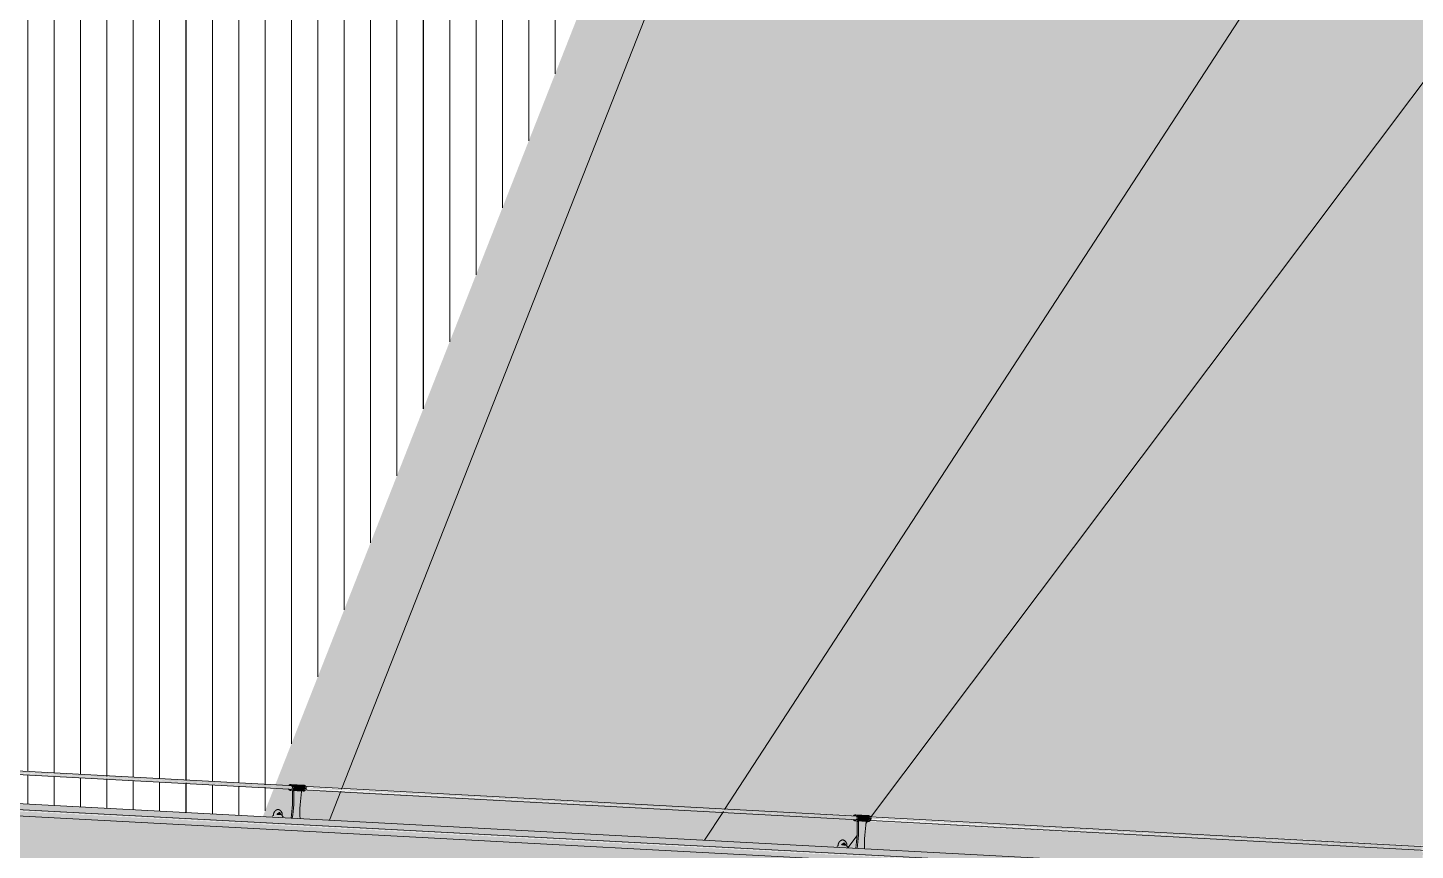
# Model space of a CAD drawing. Header units: millimetres. Extents: x -4612930 to -4329258, y -1064 to 30311.
# Drawn here: x -4526431 to -4523386, y 10840 to 12646 of the extents above; entities that cross this region are included whole.
import ezdxf

# ---------------------------------------------------------------- set-up
doc = ezdxf.new("R2010")
doc.units = ezdxf.units.MM
for name, color, linetype, lineweight in [('A-GENM', 13, 'Continuous', 5), ('A-WALL', 113, 'Continuous', 5), ('A-WALL-PATT', 111, 'Continuous', 5), ('Q-SPCQ', 91, 'Continuous', 5)]:
    doc.layers.add(name, color=color, linetype=linetype, lineweight=lineweight)

# ---------------------------------------------------------------- blocks, each defined once
blk = doc.blocks.new('Static Line_Sayfa_Metal Deck_Pan Mount - Up to 15 _ pitch - Max 2 Users-1848369-SOUTH WEST')
at = {"layer": 'Q-SPCQ'}
h = blk.add_hatch(color=256, dxfattribs=at)
h.paths.add_polyline_path([(-4517174.3, 10506.2), (-4517172.9, 10509.5), (-4517173, 10510.1), (-4518385, 10573.4), (-4518385.1, 10571.5), (-4517178.7, 10506.4)])
h.paths.add_polyline_path([(-4518413.7, 10573), (-4518412.2, 10575.9), (-4518412.3, 10577), (-4519624.4, 10640.2), (-4519624.4, 10638.3), (-4518418, 10573.3)])
h.paths.add_polyline_path([(-4519653, 10639.9), (-4519651.6, 10642.8), (-4519651.7, 10643.8), (-4520863.7, 10706.9), (-4520863.8, 10705.2), (-4519657.3, 10640.1)])
h.paths.add_polyline_path([(-4520892.3, 10706.7), (-4520890.9, 10709.6), (-4520891, 10710.6), (-4522103.1, 10773.7), (-4522103.1, 10772), (-4520896.7, 10706.9)])
h.paths.add_polyline_path([(-4522131.7, 10773.5), (-4522130.2, 10776.4), (-4522130.4, 10777.5), (-4523342.4, 10840.8), (-4523342.5, 10838.8), (-4522136, 10773.8)])
h.paths.add_polyline_path([(-4523371, 10840.4), (-4523369.6, 10843.3), (-4523369.7, 10844.3), (-4524581.7, 10907.7), (-4524581.8, 10905.7), (-4523375.4, 10840.6)])
h.paths.add_polyline_path([(-4524610.3, 10907.2), (-4524608.9, 10910.6), (-4524609, 10911.1), (-4525821.1, 10974.5), (-4525821.1, 10972.5), (-4524614.1, 10907.4)])
h.paths.add_polyline_path([(-4525849.7, 10974), (-4525848.2, 10977.3), (-4525848.4, 10978), (-4527060.4, 11041.3), (-4527060.5, 11039.3), (-4525854, 10974.3)])
h.paths.add_polyline_path([(-4527089, 11040.9), (-4527087.6, 11044.1), (-4527088.2, 11044.8), (-4528299.7, 11108.2), (-4528299.8, 11106.2), (-4527093.4, 11041.1)])
h.paths.add_polyline_path([(-4528328.4, 11107.7), (-4528326.9, 11110.8), (-4528327, 11111.7), (-4529539.1, 11175), (-4529539.1, 11173), (-4528332.7, 11107.9)])
h.paths.add_polyline_path([(-4529567.7, 11174.5), (-4529566.3, 11177.5), (-4529566.4, 11178.5), (-4530778.4, 11241.9), (-4530778.2, 11239.8), (-4529572, 11174.8)])
h = blk.add_hatch(color=256, dxfattribs=at)
h.paths.add_polyline_path([(-4517172.8, 10510.1), (-4517173.9, 10514.2), (-4518384.8, 10577.5), (-4518384.8, 10575.5), (-4517173, 10510.1)])
h.paths.add_polyline_path([(-4518412.2, 10576.9), (-4518413.2, 10581), (-4519624.2, 10644.3), (-4519624.1, 10642.3), (-4518412.3, 10577)])
h.paths.add_polyline_path([(-4519651.5, 10643.8), (-4519652.6, 10647.8), (-4520863.5, 10711.1), (-4520863.4, 10709.1), (-4519651.7, 10643.8)])
h.paths.add_polyline_path([(-4520890.8, 10710.6), (-4520891.9, 10714.7), (-4522102.8, 10778), (-4522102.8, 10776), (-4520891, 10710.6)])
h.paths.add_polyline_path([(-4522130.2, 10777.5), (-4522131.2, 10781.5), (-4523342.2, 10844.8), (-4523342.1, 10842.8), (-4522130.4, 10777.5)])
h.paths.add_polyline_path([(-4523369.5, 10844.3), (-4523370.6, 10848.4), (-4524581.5, 10911.7), (-4524581.5, 10909.7), (-4523369.7, 10844.3)])
h.paths.add_polyline_path([(-4524608.9, 10911.1), (-4524609.9, 10915.2), (-4525820.9, 10978.5), (-4525820.8, 10976.5), (-4524609, 10911.1)])
h.paths.add_polyline_path([(-4525848.2, 10978), (-4525849.2, 10982), (-4527060.2, 11045.1), (-4527060.1, 11043.3), (-4525848.4, 10978)])
h.paths.add_polyline_path([(-4527087.5, 11044.8), (-4527088.6, 11048.9), (-4528299.5, 11112), (-4528299.5, 11110.2), (-4527087.7, 11044.8)])
h.paths.add_polyline_path([(-4528326.9, 11111.6), (-4528327.9, 11115.7), (-4529538.9, 11178.9), (-4529538.8, 11177), (-4528327, 11111.7)])
h.paths.add_polyline_path([(-4529566.2, 11178.5), (-4529567.3, 11182.5), (-4530778.2, 11245.7), (-4530778.1, 11243.8), (-4529566.4, 11178.5)])
h = blk.add_hatch(color=256, dxfattribs=at)
h.paths.add_polyline_path([(-4525851.8, 10972.9), (-4525854, 10974.3), (-4525854, 10973.1)])
h.paths.add_polyline_path([(-4525849.2, 10982), (-4525854.8, 10983.5), (-4525853.3, 10982.2)])
for points in [[(-4525826.8, 10970.3), (-4525821, 10975.8), (-4525823, 10981.2), (-4525826.1, 10983.3), (-4525853.3, 10984.8), (-4525848.2, 10978.6), (-4525849.7, 10974), (-4525850.8, 10971.6), (-4525829.1, 10970.4)], [(-4525850.6, 10910.6), (-4525847.5, 10944.1), (-4525848.4, 10970.5), (-4525850.5, 10970.3), (-4525851.5, 10927.2), (-4525850.9, 10910.6)], [(-4525833.8, 10909.7), (-4525832.4, 10954.5), (-4525830.3, 10970.7), (-4525847.5, 10970.7), (-4525848.9, 10923.5), (-4525850.4, 10910.6), (-4525846.9, 10910.4)], [(-4525830.3, 10970.7), (-4525832.4, 10971.8), (-4525832.4, 10970.8)], [(-4525872.9, 10917.2), (-4525876.6, 10923), (-4525879, 10924.7), (-4525884.1, 10921.2), (-4525885.4, 10919.7), (-4525884.2, 10917.8), (-4525874, 10917.3)], [(-4525871.1, 10911.7), (-4525871.4, 10914), (-4525871.4, 10911.7)], [(-4524587.5, 10903.5), (-4524581.7, 10909.1), (-4524583.7, 10914.4), (-4524586.8, 10916.4), (-4524614, 10917.9), (-4524608.8, 10911.7), (-4524610.3, 10907.2), (-4524611.4, 10904.8), (-4524588.2, 10903.5)], [(-4524611.1, 10844.5), (-4524608.2, 10877.2), (-4524609, 10903.6), (-4524611.2, 10903.5), (-4524611.6, 10868.1), (-4524611.6, 10844.5)], [(-4524594.5, 10843.6), (-4524593, 10887.7), (-4524591, 10903.8), (-4524608.2, 10903.8), (-4524609.5, 10856.7), (-4524611, 10844.5), (-4524606.8, 10844.2)], [(-4524591, 10903.8), (-4524593, 10905), (-4524593, 10903.9)], [(-4524633.5, 10850.4), (-4524637.2, 10856.1), (-4524639.7, 10857.8), (-4524644.8, 10854.4), (-4524646.1, 10852.9), (-4524644.9, 10851), (-4524634.6, 10850.5)], [(-4524631.8, 10845.6), (-4524632.1, 10847.2), (-4524632.1, 10845.6)]]:
    blk.add_hatch(color=256, dxfattribs=at).paths.add_polyline_path(points)
h = blk.add_hatch(color=256, dxfattribs=at)
h.paths.add_polyline_path([(-4524612.5, 10906.1), (-4524614.7, 10907.4), (-4524614.1, 10906.2)])
h.paths.add_polyline_path([(-4524609.9, 10915.2), (-4524615.5, 10916.7), (-4524614, 10915.4)])
for p, q in [((-4530797.8, 11240.9), (-4517164.7, 10505.7)), ((-4517164.3, 10513.6), (-4530797.4, 11248.9)), ((-4525854, 10971.8), (-4525826.8, 10970.3)), ((-4525826.1, 10983.3), (-4525853.3, 10984.8)), ((-4525850.5, 10971.7), (-4525850.5, 10970.6)), ((-4525850.5, 10970.6), (-4525847.6, 10970.4)), ((-4525847.6, 10970.4), (-4525847.5, 10971.6)), ((-4525847.5, 10971.6), (-4525846.3, 10973.6)), ((-4525830.3, 10970.7), (-4525847.5, 10971.6)), ((-4525830.3, 10970.7), (-4525830.4, 10969.5)), ((-4525829.1, 10972.7), (-4525830.3, 10970.7)), ((-4525892.5, 10916.5), (-4525893.8, 10915.9)), ((-4525892, 10918.2), (-4525892.1, 10917.2)), ((-4525872.7, 10916.2), (-4525872.6, 10917.2)), ((-4525871.1, 10914.7), (-4525872.3, 10915.5)), ((-4524614.7, 10904.9), (-4524587.5, 10903.5)), ((-4524586.8, 10916.4), (-4524614, 10917.9)), ((-4524611.1, 10904.9), (-4524611.2, 10903.7)), ((-4524611.2, 10903.7), (-4524608.2, 10903.6)), ((-4524608.2, 10904.8), (-4524606.9, 10906.8)), ((-4524608.2, 10903.6), (-4524608.2, 10904.8)), ((-4524591, 10903.8), (-4524608.2, 10904.8)), ((-4524591, 10903.8), (-4524591.1, 10902.7)), ((-4524589.7, 10905.8), (-4524591, 10903.8)), ((-4524653.2, 10849.7), (-4524654.4, 10849)), ((-4524652.7, 10851.4), (-4524652.7, 10850.4)), ((-4524633.3, 10849.4), (-4524633.3, 10850.4)), ((-4524631.8, 10847.9), (-4524633, 10848.6))]:
    blk.add_line(p, q, dxfattribs=at)
at = {"layer": 'Q-SPCQ', "flags": 128}
for points in [[(-4525858.6, 10974), (-4525858.5, 10973.8), (-4525858.3, 10973.6), (-4525858.1, 10973.4), (-4525857.9, 10973.3), (-4525857.7, 10973.1), (-4525857.5, 10972.9), (-4525857.2, 10972.8), (-4525857, 10972.6), (-4525856.8, 10972.5), (-4525856.5, 10972.4), (-4525856.3, 10972.3), (-4525856, 10972.2), (-4525855.8, 10972.1), (-4525855.5, 10972), (-4525855.2, 10971.9), (-4525855, 10971.9), (-4525854.7, 10971.8), (-4525854.4, 10971.8), (-4525854.2, 10971.8), (-4525854, 10971.8)], [(-4525853.3, 10984.8), (-4525853.6, 10984.8), (-4525853.9, 10984.8), (-4525854.2, 10984.7), (-4525854.4, 10984.7), (-4525854.7, 10984.7), (-4525855, 10984.6), (-4525855.2, 10984.6), (-4525855.5, 10984.5), (-4525855.8, 10984.4), (-4525856, 10984.3), (-4525856.3, 10984.2), (-4525856.5, 10984.1), (-4525856.7, 10984), (-4525857, 10983.9), (-4525857.2, 10983.8), (-4525857.4, 10983.6), (-4525857.6, 10983.5), (-4525857.9, 10983.3), (-4525858.1, 10983.1), (-4525858.2, 10982.9)], [(-4525826.8, 10970.3), (-4525826.5, 10970.3), (-4525826.2, 10970.3), (-4525826, 10970.3), (-4525825.7, 10970.3), (-4525825.4, 10970.4), (-4525825.2, 10970.4), (-4525824.9, 10970.5), (-4525824.6, 10970.5), (-4525824.4, 10970.6), (-4525824.1, 10970.7), (-4525823.9, 10970.8), (-4525823.6, 10970.9), (-4525823.4, 10971), (-4525823.2, 10971.2), (-4525822.9, 10971.3), (-4525822.7, 10971.4), (-4525822.5, 10971.6), (-4525822.3, 10971.8), (-4525822.1, 10971.9), (-4525821.9, 10972.1), (-4525821.7, 10972.3), (-4525821.5, 10972.5), (-4525821.4, 10972.7), (-4525821.2, 10972.9), (-4525821, 10973.1), (-4525820.9, 10973.3), (-4525820.8, 10973.5), (-4525820.6, 10973.7), (-4525820.5, 10974), (-4525820.4, 10974.2), (-4525820.3, 10974.4), (-4525820.2, 10974.7), (-4525820.1, 10974.9), (-4525820.1, 10975.1), (-4525820, 10975.4), (-4525820, 10975.6), (-4525819.9, 10975.9), (-4525819.9, 10976.1), (-4525819.9, 10976.4), (-4525819.9, 10976.6), (-4525819.9, 10976.9), (-4525819.9, 10977.1), (-4525819.9, 10977.4), (-4525819.9, 10977.6), (-4525820, 10977.9), (-4525820, 10978.1), (-4525820.1, 10978.4), (-4525820.1, 10978.6), (-4525820.2, 10978.9), (-4525820.3, 10979.1), (-4525820.4, 10979.3), (-4525820.5, 10979.6), (-4525820.6, 10979.8), (-4525820.7, 10980), (-4525820.9, 10980.2), (-4525821, 10980.5), (-4525821.2, 10980.7), (-4525821.3, 10980.9), (-4525821.5, 10981.1), (-4525821.7, 10981.3), (-4525821.9, 10981.4), (-4525822.1, 10981.6), (-4525822.3, 10981.8), (-4525822.5, 10982), (-4525822.7, 10982.1), (-4525822.9, 10982.3), (-4525823.1, 10982.4), (-4525823.4, 10982.5), (-4525823.6, 10982.7), (-4525823.9, 10982.8), (-4525824.1, 10982.9), (-4525824.4, 10983), (-4525824.6, 10983), (-4525824.9, 10983.1), (-4525825.2, 10983.2), (-4525825.4, 10983.2), (-4525825.7, 10983.2), (-4525826, 10983.3), (-4525826.1, 10983.3)], [(-4525894.2, 10915.2), (-4525894.2, 10915.2), (-4525894.2, 10915.3), (-4525894.2, 10915.3), (-4525894.2, 10915.3), (-4525894.2, 10915.4), (-4525894.2, 10915.4), (-4525894.2, 10915.4), (-4525894.2, 10915.4), (-4525894.1, 10915.5), (-4525894.1, 10915.5), (-4525894.1, 10915.5), (-4525894.1, 10915.6), (-4525894.1, 10915.6), (-4525894.1, 10915.6), (-4525894, 10915.6), (-4525894, 10915.7), (-4525894, 10915.7), (-4525894, 10915.7), (-4525894, 10915.7), (-4525893.9, 10915.8), (-4525893.9, 10915.8), (-4525893.9, 10915.8), (-4525893.9, 10915.8), (-4525893.8, 10915.8), (-4525893.8, 10915.9), (-4525893.8, 10915.9)], [(-4525892.5, 10916.5), (-4525892.5, 10916.5), (-4525892.5, 10916.6), (-4525892.4, 10916.6), (-4525892.4, 10916.6), (-4525892.4, 10916.6), (-4525892.3, 10916.6), (-4525892.3, 10916.7), (-4525892.3, 10916.7), (-4525892.3, 10916.7), (-4525892.3, 10916.7), (-4525892.2, 10916.8), (-4525892.2, 10916.8), (-4525892.2, 10916.8), (-4525892.2, 10916.8), (-4525892.2, 10916.9), (-4525892.1, 10916.9), (-4525892.1, 10916.9), (-4525892.1, 10917), (-4525892.1, 10917), (-4525892.1, 10917), (-4525892.1, 10917), (-4525892.1, 10917.1), (-4525892.1, 10917.1), (-4525892.1, 10917.1), (-4525892.1, 10917.2), (-4525892.1, 10917.2)], [(-4525892, 10918.2), (-4525892, 10918.8), (-4525891.9, 10919.3), (-4525891.8, 10919.8), (-4525891.7, 10920.3), (-4525891.6, 10920.8), (-4525891.5, 10921.3), (-4525891.3, 10921.7), (-4525891.1, 10922.2), (-4525890.9, 10922.7), (-4525890.7, 10923.2), (-4525890.5, 10923.6), (-4525890.3, 10924.1), (-4525890, 10924.5), (-4525889.7, 10924.9), (-4525889.4, 10925.3), (-4525889.1, 10925.7), (-4525888.7, 10926.1), (-4525888.4, 10926.5), (-4525888, 10926.9), (-4525887.6, 10927.2), (-4525887.3, 10927.5), (-4525886.9, 10927.8), (-4525886.4, 10928.1), (-4525886, 10928.4), (-4525885.6, 10928.7), (-4525885.1, 10928.9), (-4525884.7, 10929.2), (-4525884.2, 10929.4), (-4525883.7, 10929.6), (-4525883.2, 10929.7), (-4525882.7, 10929.9), (-4525882.2, 10930), (-4525881.7, 10930.1), (-4525881.7, 10930.1)], [(-4525881.7, 10930.1), (-4525881.2, 10930), (-4525880.7, 10929.8), (-4525880.2, 10929.6), (-4525879.8, 10929.4), (-4525879.3, 10929.1), (-4525878.9, 10928.9), (-4525878.4, 10928.6), (-4525878, 10928.3), (-4525877.6, 10928), (-4525877.2, 10927.7), (-4525876.8, 10927.4), (-4525876.4, 10927), (-4525876.1, 10926.7), (-4525875.7, 10926.3), (-4525875.4, 10925.9), (-4525875.1, 10925.5), (-4525874.8, 10925.1), (-4525874.5, 10924.6), (-4525874.3, 10924.2), (-4525874, 10923.7), (-4525873.8, 10923.3), (-4525873.6, 10922.8), (-4525873.4, 10922.3), (-4525873.2, 10921.8), (-4525873.1, 10921.4), (-4525873, 10920.9), (-4525872.9, 10920.4), (-4525872.8, 10919.9), (-4525872.7, 10919.4), (-4525872.6, 10918.8), (-4525872.6, 10918.3), (-4525872.6, 10917.8), (-4525872.6, 10917.3), (-4525872.6, 10917.2)], [(-4525872.7, 10916.2), (-4525872.7, 10916.2), (-4525872.7, 10916.1), (-4525872.7, 10916.1), (-4525872.7, 10916.1), (-4525872.7, 10916), (-4525872.7, 10916), (-4525872.7, 10916), (-4525872.7, 10915.9), (-4525872.6, 10915.9), (-4525872.6, 10915.9), (-4525872.6, 10915.8), (-4525872.6, 10915.8), (-4525872.6, 10915.8), (-4525872.6, 10915.8), (-4525872.6, 10915.7), (-4525872.5, 10915.7), (-4525872.5, 10915.7), (-4525872.5, 10915.6), (-4525872.5, 10915.6), (-4525872.5, 10915.6), (-4525872.4, 10915.6), (-4525872.4, 10915.5), (-4525872.4, 10915.5), (-4525872.4, 10915.5), (-4525872.3, 10915.5), (-4525872.3, 10915.5)], [(-4525871.1, 10914.7), (-4525871.1, 10914.7), (-4525871.1, 10914.7), (-4525871, 10914.6), (-4525871, 10914.6), (-4525871, 10914.6), (-4525871, 10914.6), (-4525870.9, 10914.5), (-4525870.9, 10914.5), (-4525870.9, 10914.5), (-4525870.9, 10914.5), (-4525870.9, 10914.4), (-4525870.9, 10914.4), (-4525870.8, 10914.4), (-4525870.8, 10914.4), (-4525870.8, 10914.3), (-4525870.8, 10914.3), (-4525870.8, 10914.3), (-4525870.8, 10914.2), (-4525870.8, 10914.2), (-4525870.8, 10914.2), (-4525870.8, 10914.1), (-4525870.8, 10914.1), (-4525870.7, 10914.1), (-4525870.7, 10914), (-4525870.7, 10914), (-4525870.7, 10914)], [(-4524619.3, 10907.1), (-4524619.1, 10907), (-4524618.9, 10906.8), (-4524618.7, 10906.6), (-4524618.5, 10906.4), (-4524618.3, 10906.3), (-4524618.1, 10906.1), (-4524617.9, 10905.9), (-4524617.7, 10905.8), (-4524617.4, 10905.7), (-4524617.2, 10905.6), (-4524616.9, 10905.5), (-4524616.7, 10905.4), (-4524616.4, 10905.3), (-4524616.2, 10905.2), (-4524615.9, 10905.1), (-4524615.6, 10905.1), (-4524615.4, 10905), (-4524615.1, 10905), (-4524614.8, 10904.9), (-4524614.7, 10904.9)], [(-4524614, 10917.9), (-4524614.3, 10917.9), (-4524614.6, 10917.9), (-4524614.8, 10917.9), (-4524615.1, 10917.9), (-4524615.4, 10917.8), (-4524615.6, 10917.8), (-4524615.9, 10917.7), (-4524616.2, 10917.7), (-4524616.4, 10917.6), (-4524616.7, 10917.5), (-4524616.9, 10917.4), (-4524617.2, 10917.3), (-4524617.4, 10917.2), (-4524617.6, 10917.1), (-4524617.9, 10916.9), (-4524618.1, 10916.8), (-4524618.3, 10916.6), (-4524618.5, 10916.5), (-4524618.7, 10916.3), (-4524618.9, 10916.1)], [(-4524587.5, 10903.5), (-4524587.2, 10903.5), (-4524586.9, 10903.5), (-4524586.6, 10903.5), (-4524586.4, 10903.5), (-4524586.1, 10903.5), (-4524585.8, 10903.6), (-4524585.6, 10903.6), (-4524585.3, 10903.7), (-4524585, 10903.8), (-4524584.8, 10903.9), (-4524584.5, 10904), (-4524584.3, 10904.1), (-4524584, 10904.2), (-4524583.8, 10904.3), (-4524583.6, 10904.5), (-4524583.4, 10904.6), (-4524583.1, 10904.8), (-4524582.9, 10904.9), (-4524582.7, 10905.1), (-4524582.5, 10905.3), (-4524582.4, 10905.4), (-4524582.2, 10905.6), (-4524582, 10905.8), (-4524581.9, 10906), (-4524581.7, 10906.2), (-4524581.6, 10906.5), (-4524581.4, 10906.7), (-4524581.3, 10906.9), (-4524581.2, 10907.1), (-4524581.1, 10907.4), (-4524581, 10907.6), (-4524580.9, 10907.8), (-4524580.8, 10908.1), (-4524580.7, 10908.3), (-4524580.7, 10908.5), (-4524580.6, 10908.8), (-4524580.6, 10909), (-4524580.6, 10909.3), (-4524580.5, 10909.5), (-4524580.5, 10909.8), (-4524580.5, 10910), (-4524580.5, 10910.3), (-4524580.6, 10910.5), (-4524580.6, 10910.8), (-4524580.6, 10911), (-4524580.7, 10911.3), (-4524580.7, 10911.5), (-4524580.8, 10911.8), (-4524580.9, 10912), (-4524581, 10912.3), (-4524581.1, 10912.5), (-4524581.2, 10912.7), (-4524581.3, 10913), (-4524581.4, 10913.2), (-4524581.5, 10913.4), (-4524581.7, 10913.6), (-4524581.8, 10913.8), (-4524582, 10914), (-4524582.2, 10914.2), (-4524582.3, 10914.4), (-4524582.5, 10914.6), (-4524582.7, 10914.8), (-4524582.9, 10915), (-4524583.1, 10915.1), (-4524583.3, 10915.3), (-4524583.6, 10915.4), (-4524583.8, 10915.6), (-4524584, 10915.7), (-4524584.3, 10915.8), (-4524584.5, 10915.9), (-4524584.8, 10916), (-4524585, 10916.1), (-4524585.3, 10916.2), (-4524585.5, 10916.3), (-4524585.8, 10916.3), (-4524586.1, 10916.4), (-4524586.4, 10916.4), (-4524586.6, 10916.4), (-4524586.8, 10916.4)], [(-4524654.9, 10848.4), (-4524654.9, 10848.4), (-4524654.9, 10848.4), (-4524654.9, 10848.5), (-4524654.9, 10848.5), (-4524654.9, 10848.5), (-4524654.8, 10848.5), (-4524654.8, 10848.6), (-4524654.8, 10848.6), (-4524654.8, 10848.6), (-4524654.8, 10848.7), (-4524654.8, 10848.7), (-4524654.8, 10848.7), (-4524654.7, 10848.8), (-4524654.7, 10848.8), (-4524654.7, 10848.8), (-4524654.7, 10848.8), (-4524654.7, 10848.9), (-4524654.6, 10848.9), (-4524654.6, 10848.9), (-4524654.6, 10848.9), (-4524654.6, 10849), (-4524654.5, 10849), (-4524654.5, 10849), (-4524654.5, 10849), (-4524654.5, 10849), (-4524654.4, 10849)], [(-4524653.2, 10849.7), (-4524653.1, 10849.7), (-4524653.1, 10849.7), (-4524653.1, 10849.7), (-4524653.1, 10849.8), (-4524653, 10849.8), (-4524653, 10849.8), (-4524653, 10849.8), (-4524653, 10849.8), (-4524652.9, 10849.9), (-4524652.9, 10849.9), (-4524652.9, 10849.9), (-4524652.9, 10849.9), (-4524652.9, 10850), (-4524652.8, 10850), (-4524652.8, 10850), (-4524652.8, 10850.1), (-4524652.8, 10850.1), (-4524652.8, 10850.1), (-4524652.8, 10850.1), (-4524652.8, 10850.2), (-4524652.7, 10850.2), (-4524652.7, 10850.2), (-4524652.7, 10850.3), (-4524652.7, 10850.3), (-4524652.7, 10850.3), (-4524652.7, 10850.4)], [(-4524652.7, 10851.4), (-4524652.6, 10851.9), (-4524652.6, 10852.4), (-4524652.5, 10852.9), (-4524652.4, 10853.4), (-4524652.3, 10853.9), (-4524652.1, 10854.4), (-4524652, 10854.9), (-4524651.8, 10855.4), (-4524651.6, 10855.9), (-4524651.4, 10856.3), (-4524651.2, 10856.8), (-4524650.9, 10857.2), (-4524650.6, 10857.7), (-4524650.4, 10858.1), (-4524650.1, 10858.5), (-4524649.7, 10858.9), (-4524649.4, 10859.3), (-4524649.1, 10859.7), (-4524648.7, 10860), (-4524648.3, 10860.4), (-4524647.9, 10860.7), (-4524647.5, 10861), (-4524647.1, 10861.3), (-4524646.7, 10861.6), (-4524646.2, 10861.9), (-4524645.8, 10862.1), (-4524645.3, 10862.3), (-4524644.9, 10862.5), (-4524644.4, 10862.7), (-4524643.9, 10862.9), (-4524643.4, 10863), (-4524642.9, 10863.2), (-4524642.4, 10863.3), (-4524642.3, 10863.3)], [(-4524642.3, 10863.3), (-4524641.8, 10863.1), (-4524641.4, 10863), (-4524640.9, 10862.8), (-4524640.4, 10862.5), (-4524640, 10862.3), (-4524639.5, 10862.1), (-4524639.1, 10861.8), (-4524638.7, 10861.5), (-4524638.3, 10861.2), (-4524637.9, 10860.9), (-4524637.5, 10860.5), (-4524637.1, 10860.2), (-4524636.7, 10859.8), (-4524636.4, 10859.4), (-4524636.1, 10859), (-4524635.8, 10858.6), (-4524635.5, 10858.2), (-4524635.2, 10857.8), (-4524634.9, 10857.4), (-4524634.7, 10856.9), (-4524634.5, 10856.4), (-4524634.3, 10856), (-4524634.1, 10855.5), (-4524633.9, 10855), (-4524633.8, 10854.5), (-4524633.6, 10854), (-4524633.5, 10853.5), (-4524633.4, 10853), (-4524633.4, 10852.5), (-4524633.3, 10852), (-4524633.3, 10851.5), (-4524633.3, 10851), (-4524633.3, 10850.5), (-4524633.3, 10850.4)], [(-4524633.3, 10849.4), (-4524633.3, 10849.3), (-4524633.3, 10849.3), (-4524633.3, 10849.3), (-4524633.3, 10849.2), (-4524633.3, 10849.2), (-4524633.3, 10849.2), (-4524633.3, 10849.1), (-4524633.3, 10849.1), (-4524633.3, 10849.1), (-4524633.3, 10849), (-4524633.3, 10849), (-4524633.3, 10849), (-4524633.3, 10848.9), (-4524633.2, 10848.9), (-4524633.2, 10848.9), (-4524633.2, 10848.9), (-4524633.2, 10848.8), (-4524633.2, 10848.8), (-4524633.1, 10848.8), (-4524633.1, 10848.8), (-4524633.1, 10848.7), (-4524633.1, 10848.7), (-4524633.1, 10848.7), (-4524633, 10848.7), (-4524633, 10848.7), (-4524633, 10848.6)], [(-4524631.8, 10847.9), (-4524631.8, 10847.8), (-4524631.7, 10847.8), (-4524631.7, 10847.8), (-4524631.7, 10847.8), (-4524631.7, 10847.8), (-4524631.6, 10847.7), (-4524631.6, 10847.7), (-4524631.6, 10847.7), (-4524631.6, 10847.7), (-4524631.6, 10847.6), (-4524631.5, 10847.6), (-4524631.5, 10847.6), (-4524631.5, 10847.5), (-4524631.5, 10847.5), (-4524631.5, 10847.5), (-4524631.5, 10847.5), (-4524631.5, 10847.4), (-4524631.4, 10847.4), (-4524631.4, 10847.4), (-4524631.4, 10847.3), (-4524631.4, 10847.3), (-4524631.4, 10847.3), (-4524631.4, 10847.2), (-4524631.4, 10847.2), (-4524631.4, 10847.2), (-4524631.4, 10847.1)]]:
    blk.add_lwpolyline(points, dxfattribs=at)
at = {"layer": 'Q-SPCQ'}
for centre, major_axis, ratio, start_param, end_param in [((-4525855.1, 10978.3), (0.28, 5.21), 0.976595, 2.342536, 3.143148), ((-4525855.1, 10978.3), (0.28, 5.21), 0.976595, 0.001555, 0.794638), ((-4525855.1, 10978.3), (0.28, 5.21), 0.976595, 3.143148, 4.190345), ((-4525855.1, 10978.3), (0.28, 5.21), 0.976595, 5.237543, 6.28474), ((-4525865.6, 10940.3), (3.7, 69.9), 0.215086, 4.285573, 5.170829), ((-4525855.1, 10978.3), (0.28, 5.21), 0.976595, 4.312322, 5.114907), ((-4525862.7, 10940.2), (3.7, 69.9), 0.215086, 4.285526, 5.170829), ((-4525818.5, 10937.8), (3.7, 69.9), 0.215086, 1.111671, 1.996833), ((-4525825, 10976.7), (0.28, 5.21), 0.976595, 4.312322, 5.114907), ((-4524615.8, 10911.5), (0.28, 5.21), 0.976595, 2.435211, 3.143148), ((-4524615.8, 10911.5), (0.28, 5.21), 0.976595, 0.001555, 0.702697), ((-4524615.8, 10911.5), (0.28, 5.21), 0.976595, 3.143148, 6.28474), ((-4524626.3, 10873.5), (3.7, 69.9), 0.215086, 4.29593, 5.170829), ((-4524623.4, 10873.4), (3.7, 69.9), 0.215086, 4.295883, 5.170829), ((-4524579.2, 10871), (3.7, 69.9), 0.215086, 1.111671, 1.986477), ((-4524585.7, 10909.9), (0.28, 5.21), 0.976595, 4.190345, 5.237543)]:
    blk.add_ellipse(centre, major_axis=major_axis, ratio=ratio, start_param=start_param, end_param=end_param, dxfattribs=at)
blk = doc.blocks.new('Generic Models 20 - Generic Models 13-2246191-SOUTH WEST')
at = {"layer": 'A-GENM'}
h = blk.add_hatch(color=256, dxfattribs=at)
h.paths.add_polyline_path([(-4524631.7, 10845.6), (-4524611.2, 10872.8), (-4524608.2, 10901.1), (-4524609.8, 10904.7), (-4524616, 10906.3), (-4524620.3, 10907.7), (-4524906.1, 10923.1), (-4524945.7, 10862.3), (-4524631.8, 10845.6)])
h.paths.add_polyline_path([(-4524633.5, 10850.4), (-4524645.7, 10853), (-4524636.8, 10855.9), (-4524634.4, 10853.4)])
h.paths.add_polyline_path([(-4524591.6, 10898.9), (-4524588.2, 10903.5), (-4524591.3, 10901.4)])
h.paths.add_polyline_path([(-4524580.6, 10913.6), (-4522475.1, 13715.8), (-4522474.7, 14656.4), (-4524901, 10930.9), (-4524612.2, 10916.7), (-4524614, 10917.9), (-4524583.7, 10914.4), (-4524581.5, 10913.7)])
h.paths.add_polyline_path([(-4521794.8, 15445.3), (-4521175.5, 15445.3), (-4520833.9, 15900), (-4521664.7, 15900), (-4521960.9, 15445.3)])
h.paths.add_polyline_path([(-4532655.1, 15581.3), (-4532663.8, 15899.9), (-4532793.9, 15899.9), (-4532781.8, 15592.5), (-4532656.4, 15581.4)])
h = blk.add_hatch(color=256, dxfattribs=at)
h.paths.add_polyline_path([(-4524945.7, 10862.3), (-4524906.1, 10923.1), (-4525744.9, 10968.4), (-4525768.1, 10906.2), (-4524959.3, 10863)])
h.paths.add_polyline_path([(-4524901, 10930.9), (-4522474.7, 14656.4), (-4522474.4, 15445.3), (-4521960.9, 15445.3), (-4521664.7, 15900), (-4523804.3, 15900), (-4525741.8, 10976.2), (-4524901.8, 10930.9)])
h.paths.add_polyline_path([(-4532375.8, 15556.6), (-4532378.3, 15900.2), (-4532663.8, 15899.9), (-4532655.1, 15581.3), (-4532378.3, 15556.8)])
h = blk.add_hatch(color=256, dxfattribs=at)
h.paths.add_polyline_path([(-4525769.3, 10906.3), (-4525744.9, 10968.4), (-4525825.3, 10971.1), (-4525830.6, 10968.3), (-4525834, 10922.7), (-4525833.6, 10909.7), (-4525777.3, 10906.7)])
h.paths.add_polyline_path([(-4525853.5, 10910.8), (-4525850.6, 10939.5), (-4525847.5, 10967.9), (-4525849.1, 10971.5), (-4525855.4, 10973.1), (-4525859.6, 10974.6), (-4525891.6, 10974.7), (-4525915.4, 10914.1), (-4525853.8, 10910.8)])
h.paths.add_polyline_path([(-4525872.9, 10917.2), (-4525885, 10919.9), (-4525876.2, 10922.7), (-4525873.7, 10920.2)])
h.paths.add_polyline_path([(-4525741.8, 10976.2), (-4523804.3, 15900), (-4523953.4, 15900), (-4523990.2, 15806.6), (-4523908, 15806.6), (-4523963.7, 15665.5), (-4523993.8, 15651.2), (-4524051.4, 15651.2), (-4525887.9, 10984.1), (-4525851.5, 10983.5), (-4525853.3, 10984.8), (-4525823, 10981.2), (-4525817.6, 10980.3)])
h = blk.add_hatch(color=256, dxfattribs=at)
h.paths.add_polyline_path([(-4522941.9, 10755.4), (-4522866.3, 10813.1), (-4523346.6, 10837.4), (-4523351.7, 10836.6), (-4523355.3, 10789), (-4523354.9, 10777.4), (-4522945.6, 10755.6)])
h.paths.add_polyline_path([(-4523374.6, 10778.5), (-4523371.9, 10805.9), (-4523368.9, 10834.3), (-4523370.4, 10837.8), (-4523376.9, 10839.6), (-4523381, 10840.9), (-4524586, 10904.2), (-4524591.6, 10898.9), (-4524594.7, 10855.9), (-4524593, 10843.5), (-4523375.1, 10778.5)])
h.paths.add_polyline_path([(-4523394.2, 10783.6), (-4523405.9, 10786.4), (-4523397.5, 10789), (-4523395, 10786.6)])
h.paths.add_polyline_path([(-4522856.5, 10820.6), (-4520528.4, 12600), (-4520368.2, 15902.2), (-4520832.7, 15901.6), (-4521175.5, 15445.3), (-4520679.7, 15445.3), (-4520680.7, 13042.4), (-4522475.3, 13042.4), (-4522475.1, 13715.8), (-4524580.6, 10913.6), (-4523372.9, 10849.9), (-4523374.7, 10851.1), (-4523344.3, 10847.5), (-4523339, 10846.6), (-4522907.9, 10823.4)])
h.paths.add_polyline_path([(-4524614.1, 10844.6), (-4524612.5, 10871.2), (-4524631.7, 10845.6), (-4524614.1, 10844.6)])
for p, q in [((-4523804.3, 15900), (-4525742.4, 10974.8)), ((-4522474.7, 14656.4), (-4524901.8, 10929.7)), ((-4524901.8, 10929.7), (-4522474.7, 14656.4)), ((-4524581.5, 10912.4), (-4522475.1, 13715.8)), ((-4522475.1, 13715.8), (-4524581.5, 10912.4)), ((-4525744.3, 10969.8), (-4525769.3, 10906.3)), ((-4524904.5, 10925.5), (-4524945.7, 10862.3)), ((-4524945.7, 10862.3), (-4524904.5, 10925.5)), ((-4524591.6, 10898.9), (-4524588.1, 10903.6)), ((-4524588.1, 10903.6), (-4524591.6, 10898.9)), ((-4524631.7, 10845.6), (-4524611.2, 10872.8)), ((-4524611.2, 10872.8), (-4524631.7, 10845.6))]:
    blk.add_line(p, q, dxfattribs=at)
blk = doc.blocks.new('GT01 - GT01-2642391-SOUTH WEST')
at = {"layer": 'A-GENM'}
for points in [[(-4499486.7, 9490.4), (-4499488.2, 9503.4), (-4531173.5, 11194.8), (-4531174.6, 10998.7), (-4531009.9, 11000.9), (-4530823.7, 11155.5), (-4530827.1, 11160.4), (-4530829, 11158.9), (-4530847.7, 11164.5), (-4499488.2, 9490.5)], [(-4499321.8, 9307.9), (-4499139.3, 9457.9), (-4530826.2, 11149.3), (-4531008.7, 10999.3), (-4499481.8, 9316.4)], [(-4499141.7, 9469.5), (-4499160.8, 9473), (-4530847.7, 11164.5), (-4530828.6, 11160.9), (-4499328.9, 9479.5)], [(-4499139.3, 9457.9), (-4499136.8, 9462), (-4499138.9, 9468.1), (-4499141.7, 9469.5), (-4530825.8, 11159.5), (-4530823.7, 11155.1), (-4530822.4, 11149.1), (-4499141.7, 9458)]]:
    blk.add_hatch(color=256, dxfattribs=at).paths.add_polyline_path(points)
for p, q in [((-4499486.6, 9503.3), (-4531173.5, 11194.8)), ((-4499160.8, 9473), (-4530847.7, 11164.5)), ((-4499139.3, 9457.9), (-4530826.2, 11149.3))]:
    blk.add_line(p, q, dxfattribs=at)

msp = doc.modelspace()

# ---------------------------------------------------------------- hatches: boundary and pattern name
at = {"layer": 'A-WALL-PATT'}
h = msp.add_hatch(dxfattribs=at)
h.set_pattern_fill('FP_78', color=256, style=0, pattern_type=2)
h.set_pattern_definition([(90, (-4526604.89, 5200), (-57.825, 4e-15), [])])
h.paths.add_polyline_path([(-4526431.2, 10941.6), (-4526431.2, 11005.4), (-4526604.9, 11014.8), (-4526604.9, 10950.9), (-4526561.5, 10948.6)])
h.paths.add_polyline_path([(-4526431.2, 11013.4), (-4526431.2, 15651.2), (-4526604.9, 15651.2), (-4526604.9, 11022.8), (-4526561.5, 11020.4)])
h.paths.add_polyline_path([(-4526604.9, 15806.6), (-4526431.2, 15806.6), (-4526431.2, 15900), (-4526604.9, 15900), (-4526604.9, 15856.6)])
h = msp.add_hatch(dxfattribs=at)
h.set_pattern_fill('FP_77', color=256, style=0, pattern_type=2)
h.set_pattern_definition([(90, (-4526431.24, 5200), (-57.825, 4e-15), [])])
h.paths.add_polyline_path([(-4526257.6, 10932.3), (-4526257.6, 10996), (-4526431.2, 11005.4), (-4526431.2, 10941.6), (-4526380.4, 10938.9)])
h.paths.add_polyline_path([(-4526257.6, 11004), (-4526257.6, 15651.2), (-4526431.2, 15651.2), (-4526431.2, 11013.4), (-4526380.4, 11010.7)])
h.paths.add_polyline_path([(-4526257.6, 15806.6), (-4526257.6, 15900), (-4526431.2, 15899.7), (-4526431.2, 15806.6)])
h = msp.add_hatch(dxfattribs=at)
h.set_pattern_fill('FP_76', color=256, style=0, pattern_type=2)
h.set_pattern_definition([(90, (-4526257.593, 5200), (-57.825, 4e-15), [])])
h.paths.add_polyline_path([(-4526083.9, 10923.1), (-4526083.9, 10986.7), (-4526257.6, 10996), (-4526257.6, 10932.3), (-4526167.6, 10927.5)])
h.paths.add_polyline_path([(-4526083.9, 10994.7), (-4526083.9, 15651.2), (-4526257.6, 15651.2), (-4526257.6, 11004), (-4526167.6, 10999.2)])
h.paths.add_polyline_path([(-4526257.6, 15806.6), (-4526083.9, 15806.6), (-4526083.9, 15900), (-4526257.6, 15897.8), (-4526257.6, 15856.6)])
h = msp.add_hatch(dxfattribs=at)
h.set_pattern_fill('FP_75', color=256, style=0, pattern_type=2)
h.set_pattern_definition([(90, (-4526083.943, 5200), (-57.825, 4e-15), [])])
h.paths.add_polyline_path([(-4525915.4, 10914.1), (-4525910.3, 10927.2), (-4525910.3, 10977.3), (-4526083.9, 10986.7), (-4526083.9, 10923.1), (-4525937.4, 10915.3)])
h.paths.add_polyline_path([(-4525910.3, 10985.3), (-4525910.3, 15651.2), (-4526083.9, 15651.2), (-4526083.9, 10994.7), (-4525937.4, 10986.8)])
h.paths.add_polyline_path([(-4525910.3, 15806.6), (-4525910.3, 15900), (-4526083.9, 15900), (-4526083.9, 15806.6)])
h = msp.add_hatch(dxfattribs=at)
h.set_pattern_fill('FP_74', color=256, style=0, pattern_type=2)
h.set_pattern_definition([(90, (-4525910.294, 5200), (-57.825, 4e-15), [])])
h.paths.add_polyline_path([(-4525910.3, 10927.2), (-4525891, 10976.3), (-4525910.3, 10977.3)])
h.paths.add_polyline_path([(-4525887.9, 10984.1), (-4525736.6, 11368.4), (-4525736.6, 15651.2), (-4525910.3, 15651.2), (-4525910.3, 10985.3), (-4525899.8, 10984.8)])
h.paths.add_polyline_path([(-4525910.3, 15806.6), (-4525736.6, 15806.6), (-4525736.6, 15900), (-4525910.3, 15900), (-4525910.3, 15853.4)])
h = msp.add_hatch(dxfattribs=at)
h.set_pattern_fill('FP_73', color=256, style=0, pattern_type=2)
h.set_pattern_definition([(90, (-4525736.644, 5200), (-57.825, 4e-15), [])])
h.paths.add_polyline_path([(-4525736.6, 11368.4), (-4525563, 11809.7), (-4525563, 15651.2), (-4525736.6, 15651.2), (-4525736.6, 11539.7)])
h.paths.add_polyline_path([(-4525707.3, 15806.6), (-4525563, 15806.6), (-4525563, 15900), (-4525736.6, 15900), (-4525736.6, 15806.6)])
h = msp.add_hatch(dxfattribs=at)
h.set_pattern_fill('FP_72', color=256, style=0, pattern_type=2)
h.set_pattern_definition([(90, (-4525562.995, 5200), (-57.825, 4e-15), [])])
h.paths.add_polyline_path([(-4525563, 11809.7), (-4525389.3, 12251), (-4525389.3, 15651.2), (-4525563, 15651.2), (-4525563, 11979)])
h.paths.add_polyline_path([(-4525389.3, 15806.6), (-4525389.3, 15900), (-4525563, 15900), (-4525563, 15806.6)])
h = msp.add_hatch(dxfattribs=at)
h.set_pattern_fill('FP_71', color=256, style=0, pattern_type=2)
h.set_pattern_definition([(90, (-4525389.345, 5200), (-57.825, 4e-15), [])])
h.paths.add_polyline_path([(-4525389.3, 12251), (-4525215.7, 12692.3), (-4525215.7, 15651.2), (-4525389.3, 15651.2), (-4525389.3, 12263.9)])
h.paths.add_polyline_path([(-4525270.2, 15806.6), (-4525215.7, 15806.6), (-4525215.7, 15900), (-4525389.3, 15900), (-4525389.3, 15806.6), (-4525363.6, 15806.6)])

# ---------------------------------------------------------------- linework, layer by layer
at = {"layer": 'A-WALL'}
for p, q in [((-4526257.6, 15651.2), (-4526257.6, 11002.6)), ((-4526083.9, 15651.2), (-4526083.9, 10993.2)), ((-4525910.3, 15651.2), (-4525910.3, 10983.9)), ((-4525736.6, 15651.2), (-4525736.6, 11368.4)), ((-4525563, 15651.2), (-4525563, 11809.7)), ((-4525389.3, 15651.2), (-4525389.3, 12251)), ((-4526257.6, 10997.5), (-4526257.6, 10932.3)), ((-4526083.9, 10988.1), (-4526083.9, 10923.1)), ((-4525910.3, 10978.8), (-4525910.3, 10927.2))]:
    msp.add_line(p, q, dxfattribs=at)

# ---------------------------------------------------------------- block references
at = {"layer": 'A-GENM'}
for name in ['Generic Models 20 - Generic Models 13-2246191-SOUTH WEST', 'GT01 - GT01-2642391-SOUTH WEST']:
    msp.add_blockref(name, (0, 0), dxfattribs=at)
at = {"layer": 'Q-SPCQ'}
msp.add_blockref('Static Line_Sayfa_Metal Deck_Pan Mount - Up to 15 _ pitch - Max 2 Users-1848369-SOUTH WEST', (0, 0), dxfattribs=at)

doc.saveas('drawing.dxf')
